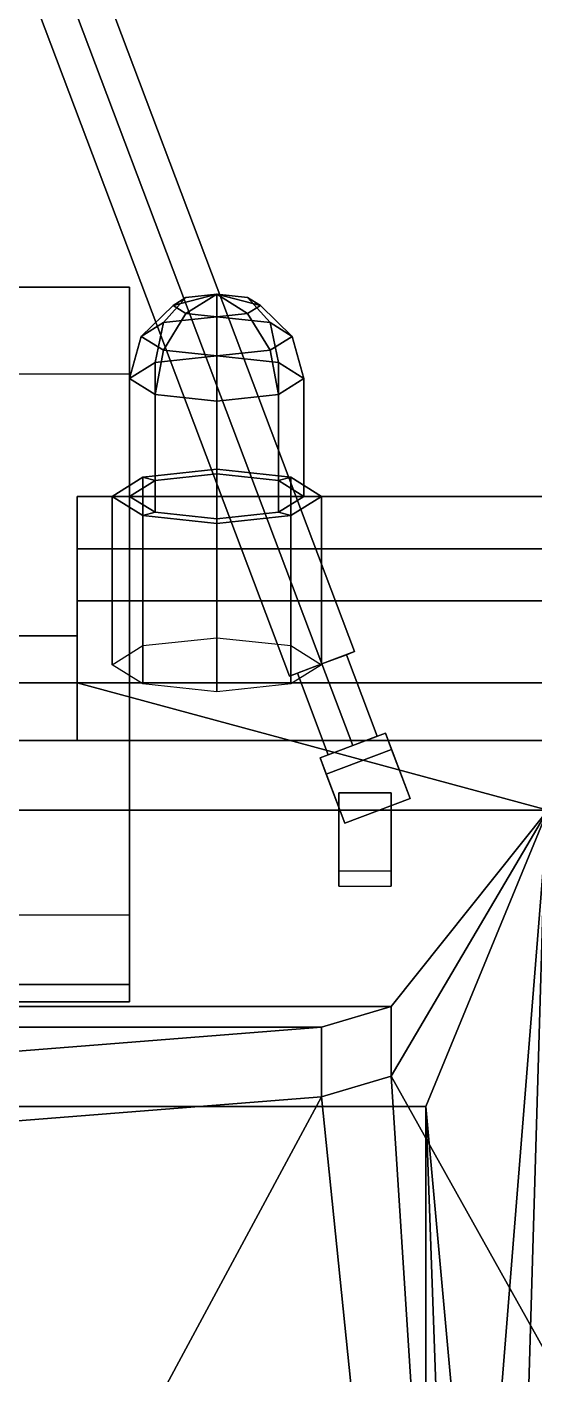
# Model space of a CAD drawing. Header units: millimetres. Extents: x -0.9 to 1.2, y -2.1 to 13.
# Drawn here: x 0.331 to 0.622, y 1.447 to 2.219 of the extents above; entities that cross this region are included whole.
import ezdxf

# ---------------------------------------------------------------- set-up
doc = ezdxf.new("R2010")
doc.units = ezdxf.units.MM
for name, color, linetype in [('back_35', 2, 'Continuous'), ('back_h39', 2, 'Continuous'), ('tail', 6, 'Continuous'), ('tent', 3, 'Continuous')]:
    doc.layers.add(name, color=color, linetype=linetype)

msp = doc.modelspace()

# ---------------------------------------------------------------- linework, layer by layer
for points in [[(0.415, 2.05944, 0.46068), (0.3967, 2.04176, 0.46541), (0.40938, 2.04969, 0.49499), (0.42232, 2.06402, 0.47775)], [(0.42232, 2.06402, 0.47775), (0.40938, 2.04969, 0.49499), (0.44, 2.05297, 0.50724), (0.44, 2.06591, 0.48482)], [(0.44, 2.06591, 0.45894), (0.415, 2.05944, 0.46068), (0.42232, 2.06402, 0.47775), (0.44, 2.06591, 0.45894)], [(0.44, 2.06591, 0.45894), (0.42232, 2.05487, 0.4436), (0.415, 2.05944, 0.46068), (0.44, 2.06591, 0.45894)], [(0.44, 2.06591, 0.45894), (0.42232, 2.06402, 0.47775), (0.44, 2.06591, 0.48482), (0.44, 2.06591, 0.45894)], [(0.44, 2.06591, 0.45894), (0.44, 2.05297, 0.43653), (0.42232, 2.05487, 0.4436), (0.44, 2.06591, 0.45894)], [(0.44, 2.06591, 0.45894), (0.44, 2.06591, 0.48482), (0.45768, 2.06402, 0.47775), (0.44, 2.06591, 0.45894)], [(0.44, 2.06591, 0.48482), (0.44, 2.05297, 0.50724), (0.47062, 2.04969, 0.49499), (0.45768, 2.06402, 0.47775)], [(0.44, 2.06591, 0.45894), (0.45768, 2.06402, 0.47775), (0.465, 2.05944, 0.46068), (0.44, 2.06591, 0.45894)], [(0.44, 2.06591, 0.45894), (0.465, 2.05944, 0.46068), (0.45768, 2.05487, 0.4436), (0.44, 2.06591, 0.45894)], [(0.44, 2.06591, 0.45894), (0.45768, 2.05487, 0.4436), (0.44, 2.05297, 0.43653), (0.44, 2.06591, 0.45894)], [(0.45768, 2.06402, 0.47775), (0.47062, 2.04969, 0.49499), (0.4833, 2.04176, 0.46541), (0.465, 2.05944, 0.46068)], [(0.42232, 2.05487, 0.4436), (0.40938, 2.03384, 0.43584), (0.3967, 2.04176, 0.46541), (0.415, 2.05944, 0.46068)], [(0.465, 2.05944, 0.46068), (0.4833, 2.04176, 0.46541), (0.47062, 2.03384, 0.43584), (0.45768, 2.05487, 0.4436)], [(0.3967, 2.04176, 0.46541), (0.39, 2.01761, 0.47188), (0.40464, 2.02677, 0.50603), (0.40938, 2.04969, 0.49499)], [(0.40938, 2.04969, 0.49499), (0.40464, 2.02677, 0.50603), (0.44, 2.03056, 0.52018), (0.44, 2.05297, 0.50724)], [(0.44, 2.05297, 0.43653), (0.44, 2.03056, 0.42359), (0.40938, 2.03384, 0.43584), (0.42232, 2.05487, 0.4436)], [(0.45768, 2.05487, 0.4436), (0.47062, 2.03384, 0.43584), (0.44, 2.03056, 0.42359), (0.44, 2.05297, 0.43653)], [(0.44, 2.05297, 0.50724), (0.44, 2.03056, 0.52018), (0.47536, 2.02677, 0.50603), (0.47062, 2.04969, 0.49499)], [(0.47062, 2.04969, 0.49499), (0.47536, 2.02677, 0.50603), (0.49, 2.01761, 0.47188), (0.4833, 2.04176, 0.46541)], [(0.40938, 2.03384, 0.43584), (0.40464, 2.00846, 0.43773), (0.39, 2.01761, 0.47188), (0.3967, 2.04176, 0.46541)], [(0.4833, 2.04176, 0.46541), (0.49, 2.01761, 0.47188), (0.47536, 2.00846, 0.43773), (0.47062, 2.03384, 0.43584)], [(0.44, 2.03056, 0.42359), (0.44, 2.00467, 0.42359), (0.40464, 2.00846, 0.43773), (0.40938, 2.03384, 0.43584)], [(0.47062, 2.03384, 0.43584), (0.47536, 2.00846, 0.43773), (0.44, 2.00467, 0.42359), (0.44, 2.03056, 0.42359)], [(0.40464, 2.02677, 0.50603), (0.39, 2.01761, 0.47188), (0.39, 1.95, 0.49), (0.40464, 1.95915, 0.52415)], [(0.44, 2.03056, 0.52018), (0.40464, 2.02677, 0.50603), (0.40464, 1.95915, 0.52415), (0.44, 1.96294, 0.5383)], [(0.47536, 2.02677, 0.50603), (0.44, 2.03056, 0.52018), (0.44, 1.96294, 0.5383), (0.47536, 1.95915, 0.52415)], [(0.49, 2.01761, 0.47188), (0.47536, 2.02677, 0.50603), (0.47536, 1.95915, 0.52415), (0.49, 1.95, 0.49)], [(0.39, 2.01761, 0.47188), (0.40464, 2.00846, 0.43773), (0.40464, 1.94085, 0.45585), (0.39, 1.95, 0.49)], [(0.47536, 2.00846, 0.43773), (0.49, 2.01761, 0.47188), (0.49, 1.95, 0.49), (0.47536, 1.94085, 0.45585)], [(0.40464, 2.00846, 0.43773), (0.44, 2.00467, 0.42359), (0.44, 1.93706, 0.4417), (0.40464, 1.94085, 0.45585)], [(0.44, 2.00467, 0.42359), (0.47536, 2.00846, 0.43773), (0.47536, 1.94085, 0.45585), (0.44, 1.93706, 0.4417)], [(0.44, 1.96553, 0.54796), (0.39757, 1.96098, 0.53098), (0.39757, 1.86439, 0.55686), (0.44, 1.86894, 0.57384)], [(0.44, 1.96294, 0.5383), (0.40464, 1.95915, 0.52415), (0.39757, 1.96098, 0.53098), (0.44, 1.96553, 0.54796)], [(0.48243, 1.96098, 0.53098), (0.44, 1.96553, 0.54796), (0.44, 1.86894, 0.57384), (0.48243, 1.86439, 0.55686)], [(0.47536, 1.95915, 0.52415), (0.44, 1.96294, 0.5383), (0.44, 1.96553, 0.54796), (0.48243, 1.96098, 0.53098)], [(0.39757, 1.96098, 0.53098), (0.38, 1.95, 0.49), (0.38, 1.85341, 0.51588), (0.39757, 1.86439, 0.55686)], [(0.40464, 1.95915, 0.52415), (0.39, 1.95, 0.49), (0.38, 1.95, 0.49), (0.39757, 1.96098, 0.53098)], [(0.49, 1.95, 0.49), (0.47536, 1.95915, 0.52415), (0.48243, 1.96098, 0.53098), (0.5, 1.95, 0.49)], [(0.5, 1.95, 0.49), (0.48243, 1.96098, 0.53098), (0.48243, 1.86439, 0.55686), (0.5, 1.85341, 0.51588)], [(0.63, 1.95, 0.6), (0.63, 1.92, 0.47), (0.36, 1.92, 0.47), (0.36, 1.95, 0.6)], [(0.63, 1.84308, 0.71), (0.63, 1.95, 0.6), (0.36, 1.95, 0.6), (0.36, 1.84308, 0.71)], [(0.36, 1.95, 0.6), (0.36, 1.92, 0.47), (0.36, 1.81, 0.35), (0.36, 1.87, 0.64)], [(0.38, 1.95, 0.49), (0.39757, 1.93902, 0.44902), (0.39757, 1.84243, 0.4749), (0.38, 1.85341, 0.51588)], [(0.39, 1.95, 0.49), (0.40464, 1.94085, 0.45585), (0.39757, 1.93902, 0.44902), (0.38, 1.95, 0.49)], [(0.47536, 1.94085, 0.45585), (0.49, 1.95, 0.49), (0.5, 1.95, 0.49), (0.48243, 1.93902, 0.44902)], [(0.48243, 1.93902, 0.44902), (0.5, 1.95, 0.49), (0.5, 1.85341, 0.51588), (0.48243, 1.84243, 0.4749)], [(0.40464, 1.94085, 0.45585), (0.44, 1.93706, 0.4417), (0.44, 1.93447, 0.43204), (0.39757, 1.93902, 0.44902)], [(0.44, 1.93706, 0.4417), (0.47536, 1.94085, 0.45585), (0.48243, 1.93902, 0.44902), (0.44, 1.93447, 0.43204)], [(0.39757, 1.93902, 0.44902), (0.44, 1.93447, 0.43204), (0.44, 1.83788, 0.45793), (0.39757, 1.84243, 0.4749)], [(0.44, 1.93447, 0.43204), (0.48243, 1.93902, 0.44902), (0.48243, 1.84243, 0.4749), (0.44, 1.83788, 0.45793)], [(0.63, 1.92, 0.47), (0.63, 1.89, 0.42), (0.36, 1.89, 0.42), (0.36, 1.92, 0.47)], [(0.36, 1.92, 0.47), (0.36, 1.89, 0.42), (0.36, 1.81, 0.35)], [(0.63, 1.89, 0.42), (0.63, 1.81, 0.35), (0.36, 1.81, 0.35), (0.36, 1.89, 0.42)], [(0.36, 1.87, 0.64), (0.36, 1.81, 0.35), (-0.36, 1.81, 0.35), (-0.36, 1.87, 0.64)], [(0.36, 1.84308, 0.71), (0.36, 1.87, 0.64), (-0.36, 1.87, 0.64), (-0.36, 1.84308, 0.71)], [(0.63, 1.77, 0.89), (0.36, 1.84308, 0.71), (-0.36, 1.84308, 0.71), (-0.63, 1.77, 0.89)], [(0.63, 1.77, 0.89), (0.63, 1.84308, 0.71), (0.36, 1.84308, 0.71), (0.63, 1.77, 0.89)], [(0.63, 1.81, 0.35), (0.53, -1.58, 0.35), (-0.53, -1.58, 0.35), (-0.63, 1.81, 0.35)], [(0.53, -1.58, 0.35), (0.63, 1.81, 0.35), (0.63, 1.81, 0.35), (0.63, -1.58, 0.35)]]:
    msp.add_3dface(points)
at = {"layer": 'back_35'}
for points in [[(-0.63, 1.77, 0.89), (-0.54, 1.65741, 1.08), (0.54, 1.65741, 1.08), (0.63, 1.77, 0.89)], [(0.54, 1.65741, 1.08), (0.54, 1.61741, 1.1), (0.63, 1.77, 0.89)], [(0.54, 1.61741, 1.1), (0.74, 1.26, 0.89), (0.63, 1.77, 0.89)], [(-0.54, 1.65741, 1.08), (-0.5, 1.64556, 1.1), (0.5, 1.64556, 1.1), (0.54, 1.65741, 1.08)], [(0.5, 1.64556, 1.1), (0.5, 1.60556, 1.12), (0.54, 1.61741, 1.1), (0.54, 1.65741, 1.08)], [(-0.5, 1.64556, 1.1), (-0.05, 1.61, 1.16), (0.05, 1.61, 1.16), (0.5, 1.64556, 1.1)], [(0.05, 1.61, 1.16), (0.05, 1.57, 1.18), (0.5, 1.60556, 1.12), (0.5, 1.64556, 1.1)], [(0.5, 1.60556, 1.12), (0.61, 0.53, 1.34), (0.61, 0.53, 1.34), (0.54, 1.61741, 1.1)], [(0.61, 0.53, 1.34), (0.74, 1.26, 0.89), (0.54, 1.61741, 1.1)], [(0.05, 1.57, 1.18), (0.05, 0.77, 1.34), (0.05, 0.77, 1.34), (0.5, 1.60556, 1.12)], [(0.05, 0.77, 1.34), (0.61, 0.53, 1.34), (0.61, 0.53, 1.34), (0.5, 1.60556, 1.12)]]:
    msp.add_3dface(points, dxfattribs=at)
at = {"layer": 'back_h39'}
for points in [[(0.54, 1.78, 0.99), (0.54, 1.78, 0.97), (0.51, 1.78, 0.97), (0.51, 1.78, 0.99)], [(0.51, 1.72641, 0.99), (0.51, 1.78, 0.99), (0.51, 1.78, 0.97), (0.51, 1.73513, 0.97)], [(0.54, 1.78, 0.97), (0.54, 1.73513, 0.97), (0.51, 1.73513, 0.97), (0.51, 1.78, 0.97)], [(0.54, 1.72641, 0.99), (0.54, 1.78, 0.99), (0.51, 1.78, 0.99), (0.51, 1.72641, 0.99)], [(0.54, 1.73513, 0.97), (0.54, 1.78, 0.97), (0.54, 1.78, 0.99), (0.54, 1.72641, 0.99)], [(-0.63, 1.77, 0.89), (-0.56, 1.6, 1.28), (0.56, 1.6, 1.28), (0.63, 1.77, 0.89)], [(0.63, 1.77, 0.89), (0.56, 1.6, 1.28), (0.59, 1.27, 1.18)], [(0.63, 1.77, 0.89), (0.59, 1.27, 1.18), (0.74, 1.26, 0.89)], [(-0.56, 1.6, 1.28), (-0.56, 0.77, 1.34), (0.56, 0.77, 1.34), (0.56, 1.6, 1.28)], [(0.59, 1.27, 1.18), (0.56, 1.6, 1.28), (0.58, 1.04, 1.26)], [(0.58, 1.04, 1.26), (0.56, 1.6, 1.28), (0.56, 0.77, 1.34)]]:
    msp.add_3dface(points, dxfattribs=at)
at = {"layer": 'tail'}
for points in [[(0.2625, 2.4268, 0.98), (0.28121, 2.43387, 0.96), (0.50036, 1.8539, 0.96), (0.48165, 1.84683, 0.98)], [(0.28121, 2.43387, 1), (0.2625, 2.4268, 0.98), (0.48165, 1.84683, 0.98), (0.50036, 1.8539, 1)], [(0.28121, 2.43387, 0.96), (0.29992, 2.44094, 0.98), (0.51907, 1.86097, 0.98), (0.50036, 1.8539, 0.96)], [(0.29992, 2.44094, 0.98), (0.28121, 2.43387, 1), (0.50036, 1.8539, 1), (0.51907, 1.86097, 0.98)], [(0.51439, 1.8592, 0.98), (0.50036, 1.8539, 0.965), (0.50036, 1.8539, 0.96), (0.51907, 1.86097, 0.98)], [(0.50036, 1.8539, 0.995), (0.51439, 1.8592, 0.98), (0.51907, 1.86097, 0.98), (0.50036, 1.8539, 1)], [(0.53207, 1.81243, 0.98), (0.51804, 1.80713, 0.965), (0.50036, 1.8539, 0.965), (0.51439, 1.8592, 0.98)], [(0.51804, 1.80713, 0.995), (0.53207, 1.81243, 0.98), (0.51439, 1.8592, 0.98), (0.50036, 1.8539, 0.995)], [(0.50036, 1.8539, 0.965), (0.48633, 1.8486, 0.98), (0.48165, 1.84683, 0.98), (0.50036, 1.8539, 0.96)], [(0.48633, 1.8486, 0.98), (0.50036, 1.8539, 0.995), (0.50036, 1.8539, 1), (0.48165, 1.84683, 0.98)], [(0.51804, 1.80713, 0.965), (0.504, 1.80182, 0.98), (0.48633, 1.8486, 0.98), (0.50036, 1.8539, 0.965)], [(0.504, 1.80182, 0.98), (0.51804, 1.80713, 0.995), (0.50036, 1.8539, 0.995), (0.48633, 1.8486, 0.98)], [(0.49933, 1.80006, 0.95), (0.49933, 1.80006, 1.01), (0.53675, 1.8142, 1.01), (0.53675, 1.8142, 0.95)], [(0.49933, 1.80006, 1.01), (0.51347, 1.76264, 1.01), (0.55088, 1.77678, 1.01), (0.53675, 1.8142, 1.01)], [(0.51347, 1.76264, 0.95), (0.49933, 1.80006, 0.95), (0.53675, 1.8142, 0.95), (0.55088, 1.77678, 0.95)], [(0.53675, 1.8142, 0.95), (0.53675, 1.8142, 1.01), (0.54028, 1.80484, 1), (0.54028, 1.80484, 0.96)], [(0.53675, 1.8142, 1.01), (0.55088, 1.77678, 1.01), (0.55088, 1.77678, 1), (0.54028, 1.80484, 1)], [(0.55088, 1.77678, 0.95), (0.53675, 1.8142, 0.95), (0.54028, 1.80484, 0.96), (0.55088, 1.77678, 0.96)], [(0.50286, 1.7907, 1), (0.50286, 1.7907, 0.96), (0.54028, 1.80484, 0.96), (0.54028, 1.80484, 1)], [(0.51347, 1.76264, 1), (0.50286, 1.7907, 1), (0.54028, 1.80484, 1), (0.55088, 1.77678, 1)], [(0.50286, 1.7907, 0.96), (0.51347, 1.76264, 0.96), (0.55088, 1.77678, 0.96), (0.54028, 1.80484, 0.96)], [(0.49933, 1.80006, 1.01), (0.49933, 1.80006, 0.95), (0.50286, 1.7907, 0.96), (0.50286, 1.7907, 1)], [(0.51347, 1.76264, 1.01), (0.49933, 1.80006, 1.01), (0.50286, 1.7907, 1), (0.51347, 1.76264, 1)], [(0.49933, 1.80006, 0.95), (0.51347, 1.76264, 0.95), (0.51347, 1.76264, 0.96), (0.50286, 1.7907, 0.96)], [(0.51347, 1.76264, 1.01), (0.51347, 1.76264, 1), (0.55088, 1.77678, 1), (0.55088, 1.77678, 1.01)], [(0.51347, 1.76264, 0.96), (0.51347, 1.76264, 0.95), (0.55088, 1.77678, 0.95), (0.55088, 1.77678, 0.96)]]:
    msp.add_3dface(points, dxfattribs=at)
at = {"layer": 'tent'}
for points in [[(0.27, 2.07, 1.2), (0.27, 1.66, 1.26), (0.39, 1.66, 1.26), (0.39, 2.07, 1.2)], [(0.27, 2.07, 1.16), (0.27, 2.07, 1.2), (0.39, 2.07, 1.2), (0.39, 2.07, 1.16)], [(0.27, 2.02, 1.13), (0.27, 2.07, 1.16), (0.39, 2.07, 1.16), (0.39, 2.02, 1.13)], [(0.39, 2.07, 1.2), (0.39, 1.66, 1.26), (0.39, 1.67, 1.22), (0.39, 2.07, 1.16)], [(0.39, 2.07, 1.16), (0.39, 1.67, 1.22), (0.39, 1.71, 1.18), (0.39, 2.02, 1.13)], [(0.27, 1.67, 1.22), (0.27, 1.71, 1.18), (0.39, 1.71, 1.18), (0.39, 1.67, 1.22)], [(0.27, 1.66, 1.26), (0.27, 1.67, 1.22), (0.39, 1.67, 1.22), (0.39, 1.66, 1.26)]]:
    msp.add_3dface(points, dxfattribs=at)

doc.saveas('drawing.dxf')
